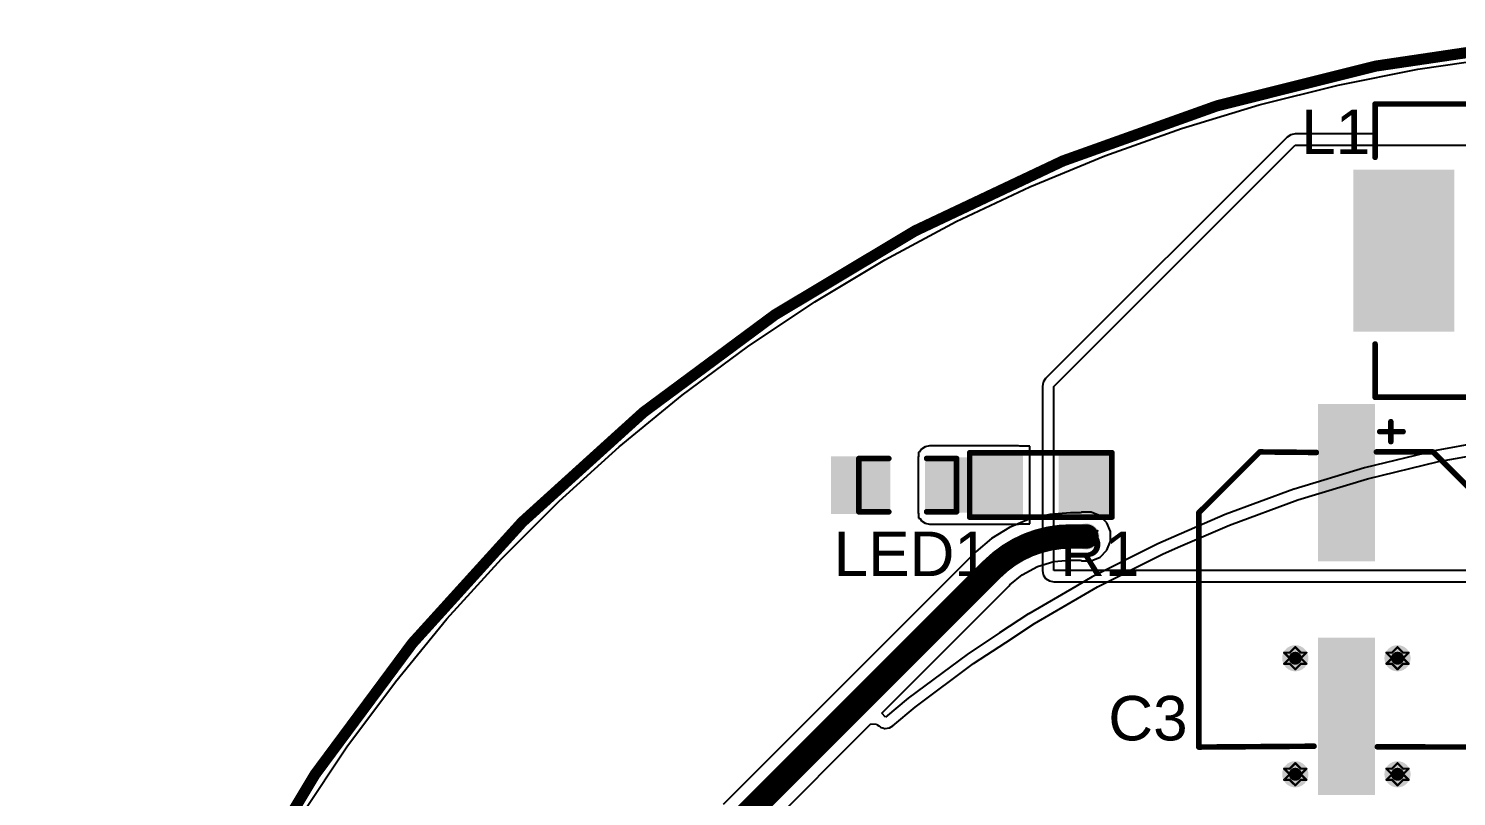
# Model space of a CAD drawing. Header units: inches. Extents: x -38 to 391, y -38 to 85.
# Drawn here: x -38.23 to -5.59, y 20.66 to 38.23 of the extents above; entities that cross this region are included whole.
import ezdxf

# ---------------------------------------------------------------- set-up
doc = ezdxf.new("R2010")
doc.units = ezdxf.units.IN
for name, color, linetype in [('Board Outline', 216, 'Continuous'), ('Bottom Layer', 5, 'Continuous'), ('Drill Drawing', 1, 'Continuous'), ('Top Layer', 1, 'Continuous'), ('Top Overlay', 2, 'Continuous'), ('Top Paste', 8, 'Continuous'), ('Top Solder', 216, 'Continuous'), ('Via Holes', 16, 'Continuous')]:
    doc.layers.add(name, color=color, linetype=linetype)
doc.styles.add('Arial', font='', dxfattribs={"height": 0.2})
doc.styles.get('Arial').set_extended_font_data('Arial')

msp = doc.modelspace()

# ---------------------------------------------------------------- hatches: boundary and pattern name
at = {"layer": 'Bottom Layer'}
h = msp.add_hatch(color=5, dxfattribs=at)
edge = h.paths.add_edge_path()
edge.add_arc((-14.047, 26.61), 0.3, 0, 360)
h = msp.add_hatch(color=5, dxfattribs=at)
edge = h.paths.add_edge_path()
edge.add_arc((-9.271, 23.825), 0.3, 0, 360)
h = msp.add_hatch(color=5, dxfattribs=at)
edge = h.paths.add_edge_path()
edge.add_arc((-6.934, 23.825), 0.3, 0, 360)
h = msp.add_hatch(color=5, dxfattribs=at)
edge = h.paths.add_edge_path()
edge.add_arc((-9.271, 21.171), 0.3, 0, 360)
h = msp.add_hatch(color=5, dxfattribs=at)
edge = h.paths.add_edge_path()
edge.add_arc((-6.934, 21.171), 0.3, 0, 360)
at = {"layer": 'Top Layer'}
for points in [[(-5.741, 34.897), (-5.741, 31.397), (-7.841, 31.397), (-7.841, 34.897)], [(-7.503, 29.588), (-7.503, 26.088), (-8.703, 26.088), (-8.703, 29.588)], [(-17.63, 27.153), (-15.596, 27.153), (-15.596, 28.423), (-17.63, 28.423)], [(-16.612, 28.423), (-15.596, 28.423), (-15.596, 27.153), (-16.612, 27.153)], [(-14.58, 28.423), (-13.564, 28.423), (-13.564, 27.153), (-14.58, 27.153)], [(-18.63, 27.284), (-19.13, 27.284), (-19.13, 28.284), (-18.63, 28.284)], [(-17.13, 27.284), (-17.63, 27.284), (-17.63, 28.284), (-17.13, 28.284)], [(-7.503, 24.248), (-7.503, 20.748), (-8.703, 20.748), (-8.703, 24.248)]]:
    msp.add_hatch(color=1, dxfattribs=at).paths.add_polyline_path(points)
h = msp.add_hatch(color=1, dxfattribs=at)
edge = h.paths.add_edge_path()
edge.add_arc((-14.047, 26.61), 0.3, 0, 360)
h = msp.add_hatch(color=1, dxfattribs=at)
edge = h.paths.add_edge_path()
edge.add_arc((-9.271, 23.825), 0.3, 0, 360)
h = msp.add_hatch(color=1, dxfattribs=at)
edge = h.paths.add_edge_path()
edge.add_arc((-6.934, 23.825), 0.3, 0, 360)
h = msp.add_hatch(color=1, dxfattribs=at)
edge = h.paths.add_edge_path()
edge.add_arc((-9.271, 21.171), 0.3, 0, 360)
h = msp.add_hatch(color=1, dxfattribs=at)
edge = h.paths.add_edge_path()
edge.add_arc((-6.934, 21.171), 0.3, 0, 360)
at = {"layer": 'Top Overlay'}
msp.add_hatch(color=2, dxfattribs=at).paths.add_polyline_path([(-19.248, 28.444), (-19.883, 28.444), (-19.883, 27.124), (-19.248, 27.124)])
at = {"layer": 'Top Paste'}
for points in [[(-5.741, 34.897), (-5.741, 31.397), (-7.841, 31.397), (-7.841, 34.897)], [(-7.503, 29.588), (-7.503, 26.088), (-8.703, 26.088), (-8.703, 29.588)], [(-16.612, 28.423), (-15.596, 28.423), (-15.596, 27.153), (-16.612, 27.153)], [(-14.58, 28.423), (-13.564, 28.423), (-13.564, 27.153), (-14.58, 27.153)], [(-18.63, 27.284), (-19.13, 27.284), (-19.13, 28.284), (-18.63, 28.284)], [(-17.13, 27.284), (-17.63, 27.284), (-17.63, 28.284), (-17.13, 28.284)], [(-7.503, 24.248), (-7.503, 20.748), (-8.703, 20.748), (-8.703, 24.248)]]:
    msp.add_hatch(color=8, dxfattribs=at).paths.add_polyline_path(points)
at = {"layer": 'Top Solder'}
for points in [[(-5.639, 34.999), (-5.639, 31.295), (-7.942, 31.295), (-7.942, 34.999)], [(-7.452, 29.639), (-7.452, 26.038), (-8.753, 26.038), (-8.753, 29.639)], [(-16.713, 28.524), (-15.494, 28.524), (-15.494, 27.051), (-16.713, 27.051)], [(-14.681, 28.524), (-13.462, 28.524), (-13.462, 27.051), (-14.681, 27.051)], [(-18.529, 27.182), (-19.232, 27.182), (-19.232, 28.386), (-18.529, 28.386)], [(-17.029, 27.182), (-17.732, 27.182), (-17.732, 28.386), (-17.029, 28.386)], [(-7.452, 24.299), (-7.452, 20.697), (-8.753, 20.697), (-8.753, 24.299)]]:
    msp.add_hatch(color=216, dxfattribs=at).paths.add_polyline_path(points)
at = {"layer": 'Via Holes'}
h = msp.add_hatch(color=7, dxfattribs=at)
edge = h.paths.add_edge_path()
edge.add_arc((-14.047, 26.61), 0.15, 0, 360)
h = msp.add_hatch(color=7, dxfattribs=at)
edge = h.paths.add_edge_path()
edge.add_arc((-9.271, 23.825), 0.15, 0, 360)
h = msp.add_hatch(color=7, dxfattribs=at)
edge = h.paths.add_edge_path()
edge.add_arc((-6.934, 23.825), 0.15, 0, 360)
h = msp.add_hatch(color=7, dxfattribs=at)
edge = h.paths.add_edge_path()
edge.add_arc((-9.271, 21.171), 0.15, 0, 360)
h = msp.add_hatch(color=7, dxfattribs=at)
edge = h.paths.add_edge_path()
edge.add_arc((-6.934, 21.171), 0.15, 0, 360)

# ---------------------------------------------------------------- linework, layer by layer
at = {"layer": 'Board Outline'}
msp.add_lwpolyline([(38.101, 0, 0.254, 0.254, 1), (-38.099, 0, 0.254, 0.254, 1)], format="xyseb", close=True, dxfattribs=at)
at = {"layer": 'Bottom Layer'}
for p, q in [((-6.471, 37.295), (-4.634, 37.568)), ((-8.294, 36.933), (-6.471, 37.295)), ((-10.096, 36.481), (-8.294, 36.933)), ((-11.874, 35.942), (-10.096, 36.481)), ((-13.623, 35.316), (-11.874, 35.942)), ((-15.339, 34.605), (-13.623, 35.316)), ((-17.019, 33.811), (-15.339, 34.605)), ((-18.657, 32.935), (-17.019, 33.811)), ((-20.251, 31.98), (-18.657, 32.935)), ((-21.796, 30.948), (-20.251, 31.98)), ((-23.288, 29.841), (-21.796, 30.948)), ((-24.724, 28.662), (-23.288, 29.841)), ((-5.054, 28.758), (-6.052, 28.576)), ((-26.101, 27.415), (-24.724, 28.662)), ((-6.052, 28.576), (-7.686, 28.181)), ((-5.998, 28.323), (-5.008, 28.503)), ((-7.686, 28.181), (-9.294, 27.692)), ((-7.617, 27.931), (-5.998, 28.323)), ((-9.212, 27.446), (-7.617, 27.931)), ((-9.301, 27.689), (-10.872, 27.111)), ((-10.776, 26.871), (-9.212, 27.446)), ((-9.294, 27.692), (-9.301, 27.689)), ((-9.301, 27.689), (-9.301, 27.689)), ((-27.415, 26.101), (-26.101, 27.415)), ((-14.883, 27.114), (-15.353, 27.002)), ((-14.409, 27.152), (-14.883, 27.114)), ((-14.401, 27.153), (-14.409, 27.152)), ((-14.182, 27.153), (-14.401, 27.153)), ((-14.157, 27.164), (-14.182, 27.153)), ((-13.937, 27.164), (-14.157, 27.164)), ((-13.733, 27.079), (-13.937, 27.164)), ((-10.872, 27.111), (-12.049, 26.6)), ((-15.8, 26.816), (-16.213, 26.564)), ((-15.353, 27.002), (-15.8, 26.816)), ((-13.577, 26.923), (-13.733, 27.079)), ((-13.493, 26.72), (-13.577, 26.923)), ((-11.946, 26.362), (-10.776, 26.871)), ((-16.213, 26.564), (-16.575, 26.255)), ((-12.414, 26.441), (-13.915, 25.683)), ((-13.577, 26.296), (-13.493, 26.499)), ((-13.493, 26.499), (-13.493, 26.72)), ((-12.049, 26.6), (-12.414, 26.441)), ((-16.581, 26.25), (-22.349, 20.483)), ((-16.575, 26.255), (-16.581, 26.25)), ((-13.937, 26.056), (-13.733, 26.14)), ((-13.791, 25.455), (-12.304, 26.206)), ((-13.733, 26.14), (-13.577, 26.296)), ((-12.304, 26.206), (-11.946, 26.362)), ((-28.662, 24.724), (-27.415, 26.101)), ((-15.514, 25.735), (-15.167, 25.921)), ((-15.167, 25.921), (-14.792, 26.035)), ((-14.792, 26.035), (-14.426, 26.071)), ((-14.426, 26.071), (-14.401, 26.066)), ((-14.401, 26.066), (-14.182, 26.066)), ((-14.182, 26.066), (-14.157, 26.056)), ((-14.157, 26.056), (-13.937, 26.056)), ((-18.722, 22.571), (-15.812, 25.481)), ((-15.812, 25.481), (-15.798, 25.502)), ((-15.798, 25.502), (-15.514, 25.735)), ((-14.285, 25.468), (-15.363, 24.844)), ((-13.915, 25.683), (-14.285, 25.468)), ((-15.233, 24.62), (-14.156, 25.244)), ((-14.156, 25.244), (-13.791, 25.455)), ((-15.369, 24.84), (-16.032, 24.403)), ((-15.363, 24.844), (-15.369, 24.84)), ((-15.363, 24.844), (-15.363, 24.844)), ((-29.841, 23.288), (-28.662, 24.724)), ((-15.89, 24.186), (-15.233, 24.62)), ((-16.032, 24.403), (-16.773, 23.914)), ((-16.624, 23.702), (-15.89, 24.186)), ((-15.89, 24.186), (-15.89, 24.186)), ((-16.773, 23.914), (-18.121, 22.91)), ((-17.96, 22.707), (-16.624, 23.702)), ((-30.948, 21.796), (-29.841, 23.288)), ((-18.121, 22.91), (-18.636, 22.478)), ((-18.636, 22.478), (-18.722, 22.571)), ((-18.47, 22.279), (-17.96, 22.707)), ((-21.644, 19.65), (-18.97, 22.323)), ((-18.97, 22.323), (-18.843, 22.32)), ((-18.843, 22.32), (-18.827, 22.303)), ((-18.827, 22.303), (-18.791, 22.276)), ((-18.791, 22.276), (-18.756, 22.248)), ((-18.756, 22.248), (-18.75, 22.246)), ((-18.75, 22.246), (-18.745, 22.243)), ((-18.745, 22.243), (-18.702, 22.232)), ((-18.702, 22.232), (-18.659, 22.22)), ((-18.659, 22.22), (-18.653, 22.22)), ((-18.653, 22.22), (-18.647, 22.219)), ((-18.647, 22.219), (-18.603, 22.226)), ((-18.603, 22.226), (-18.558, 22.231)), ((-18.558, 22.231), (-18.553, 22.233)), ((-18.553, 22.233), (-18.547, 22.234)), ((-18.547, 22.234), (-18.509, 22.258)), ((-18.509, 22.258), (-18.47, 22.279)), ((-31.98, 20.251), (-30.948, 21.796))]:
    msp.add_line(p, q, dxfattribs=at)
for points in [[(-16.197, 25.866, 0.559, 0.559, -0.198912), (-14.401, 26.61, 0.559, 0.559, 0)], [(-14.401, 26.61, 0.559, 0.559, 0), (-14.047, 26.61, 0.559, 0.559, 0)], [(-22.123, 19.939, 0.559, 0.559, 0), (-16.197, 25.866, 0.559, 0.559, 0)]]:
    msp.add_lwpolyline(points, format="xyseb", dxfattribs=at)
for points in [[(-14.54, 26.61, 0.279, 0.279, 1), (-14.261, 26.61, 0.279, 0.279, 1)], [(-14.54, 26.61, 0.279, 0.279, 1), (-14.261, 26.61, 0.279, 0.279, 1)], [(-14.187, 26.61, 0.279, 0.279, 1), (-13.907, 26.61, 0.279, 0.279, 1)], [(-16.337, 25.866, 0.279, 0.279, 1), (-16.057, 25.866, 0.279, 0.279, 1)], [(-16.337, 25.866, 0.279, 0.279, 1), (-16.057, 25.866, 0.279, 0.279, 1)]]:
    msp.add_lwpolyline(points, format="xyseb", close=True, dxfattribs=at)
at = {"layer": 'Drill Drawing'}
for points in [[(-14.174, 26.737, 0.0508, 0.0508, 0), (-14.047, 26.864, 0.0508, 0.0508, 0)], [(-14.047, 26.864, 0.0508, 0.0508, 0), (-13.92, 26.737, 0.0508, 0.0508, 0)], [(-14.301, 26.737, 0.0508, 0.0508, 0), (-14.174, 26.61, 0.0508, 0.0508, 0)], [(-14.301, 26.737, 0.0508, 0.0508, 0), (-14.174, 26.737, 0.0508, 0.0508, 0)], [(-14.301, 26.483, 0.0508, 0.0508, 0), (-14.174, 26.61, 0.0508, 0.0508, 0)], [(-14.301, 26.483, 0.0508, 0.0508, 0), (-14.174, 26.483, 0.0508, 0.0508, 0)], [(-14.174, 26.483, 0.0508, 0.0508, 0), (-14.047, 26.356, 0.0508, 0.0508, 0)], [(-14.047, 26.356, 0.0508, 0.0508, 0), (-13.92, 26.483, 0.0508, 0.0508, 0)], [(-13.92, 26.737, 0.0508, 0.0508, 0), (-13.793, 26.737, 0.0508, 0.0508, 0)], [(-13.92, 26.61, 0.0508, 0.0508, 0), (-13.793, 26.737, 0.0508, 0.0508, 0)], [(-13.92, 26.61, 0.0508, 0.0508, 0), (-13.793, 26.483, 0.0508, 0.0508, 0)], [(-13.92, 26.483, 0.0508, 0.0508, 0), (-13.793, 26.483, 0.0508, 0.0508, 0)], [(-9.525, 23.952, 0.0508, 0.0508, 0), (-9.398, 23.825, 0.0508, 0.0508, 0)], [(-9.525, 23.952, 0.0508, 0.0508, 0), (-9.398, 23.952, 0.0508, 0.0508, 0)], [(-9.525, 23.698, 0.0508, 0.0508, 0), (-9.398, 23.825, 0.0508, 0.0508, 0)], [(-9.398, 23.952, 0.0508, 0.0508, 0), (-9.271, 24.079, 0.0508, 0.0508, 0)], [(-9.271, 24.079, 0.0508, 0.0508, 0), (-9.144, 23.952, 0.0508, 0.0508, 0)], [(-9.144, 23.952, 0.0508, 0.0508, 0), (-9.017, 23.952, 0.0508, 0.0508, 0)], [(-9.144, 23.825, 0.0508, 0.0508, 0), (-9.017, 23.952, 0.0508, 0.0508, 0)], [(-9.144, 23.825, 0.0508, 0.0508, 0), (-9.017, 23.698, 0.0508, 0.0508, 0)], [(-7.188, 23.952, 0.0508, 0.0508, 0), (-7.061, 23.825, 0.0508, 0.0508, 0)], [(-7.188, 23.952, 0.0508, 0.0508, 0), (-7.061, 23.952, 0.0508, 0.0508, 0)], [(-7.188, 23.698, 0.0508, 0.0508, 0), (-7.061, 23.825, 0.0508, 0.0508, 0)], [(-7.061, 23.952, 0.0508, 0.0508, 0), (-6.934, 24.079, 0.0508, 0.0508, 0)], [(-6.934, 24.079, 0.0508, 0.0508, 0), (-6.807, 23.952, 0.0508, 0.0508, 0)], [(-6.807, 23.952, 0.0508, 0.0508, 0), (-6.68, 23.952, 0.0508, 0.0508, 0)], [(-6.807, 23.825, 0.0508, 0.0508, 0), (-6.68, 23.952, 0.0508, 0.0508, 0)], [(-6.807, 23.825, 0.0508, 0.0508, 0), (-6.68, 23.698, 0.0508, 0.0508, 0)], [(-9.525, 23.698, 0.0508, 0.0508, 0), (-9.398, 23.698, 0.0508, 0.0508, 0)], [(-9.398, 23.698, 0.0508, 0.0508, 0), (-9.271, 23.571, 0.0508, 0.0508, 0)], [(-9.271, 23.571, 0.0508, 0.0508, 0), (-9.144, 23.698, 0.0508, 0.0508, 0)], [(-9.144, 23.698, 0.0508, 0.0508, 0), (-9.017, 23.698, 0.0508, 0.0508, 0)], [(-7.188, 23.698, 0.0508, 0.0508, 0), (-7.061, 23.698, 0.0508, 0.0508, 0)], [(-7.061, 23.698, 0.0508, 0.0508, 0), (-6.934, 23.571, 0.0508, 0.0508, 0)], [(-6.934, 23.571, 0.0508, 0.0508, 0), (-6.807, 23.698, 0.0508, 0.0508, 0)], [(-6.807, 23.698, 0.0508, 0.0508, 0), (-6.68, 23.698, 0.0508, 0.0508, 0)], [(-9.525, 21.298, 0.0508, 0.0508, 0), (-9.398, 21.171, 0.0508, 0.0508, 0)], [(-9.525, 21.298, 0.0508, 0.0508, 0), (-9.398, 21.298, 0.0508, 0.0508, 0)], [(-9.398, 21.298, 0.0508, 0.0508, 0), (-9.271, 21.425, 0.0508, 0.0508, 0)], [(-9.271, 21.425, 0.0508, 0.0508, 0), (-9.144, 21.298, 0.0508, 0.0508, 0)], [(-9.144, 21.298, 0.0508, 0.0508, 0), (-9.017, 21.298, 0.0508, 0.0508, 0)], [(-9.144, 21.171, 0.0508, 0.0508, 0), (-9.017, 21.298, 0.0508, 0.0508, 0)], [(-7.188, 21.298, 0.0508, 0.0508, 0), (-7.061, 21.171, 0.0508, 0.0508, 0)], [(-7.188, 21.298, 0.0508, 0.0508, 0), (-7.061, 21.298, 0.0508, 0.0508, 0)], [(-7.061, 21.298, 0.0508, 0.0508, 0), (-6.934, 21.425, 0.0508, 0.0508, 0)], [(-6.934, 21.425, 0.0508, 0.0508, 0), (-6.807, 21.298, 0.0508, 0.0508, 0)], [(-6.807, 21.298, 0.0508, 0.0508, 0), (-6.68, 21.298, 0.0508, 0.0508, 0)], [(-6.807, 21.171, 0.0508, 0.0508, 0), (-6.68, 21.298, 0.0508, 0.0508, 0)], [(-9.525, 21.044, 0.0508, 0.0508, 0), (-9.398, 21.171, 0.0508, 0.0508, 0)], [(-9.525, 21.044, 0.0508, 0.0508, 0), (-9.398, 21.044, 0.0508, 0.0508, 0)], [(-9.398, 21.044, 0.0508, 0.0508, 0), (-9.271, 20.917, 0.0508, 0.0508, 0)], [(-9.271, 20.917, 0.0508, 0.0508, 0), (-9.144, 21.044, 0.0508, 0.0508, 0)], [(-9.144, 21.171, 0.0508, 0.0508, 0), (-9.017, 21.044, 0.0508, 0.0508, 0)], [(-9.144, 21.044, 0.0508, 0.0508, 0), (-9.017, 21.044, 0.0508, 0.0508, 0)], [(-7.188, 21.044, 0.0508, 0.0508, 0), (-7.061, 21.171, 0.0508, 0.0508, 0)], [(-7.188, 21.044, 0.0508, 0.0508, 0), (-7.061, 21.044, 0.0508, 0.0508, 0)], [(-7.061, 21.044, 0.0508, 0.0508, 0), (-6.934, 20.917, 0.0508, 0.0508, 0)], [(-6.934, 20.917, 0.0508, 0.0508, 0), (-6.807, 21.044, 0.0508, 0.0508, 0)], [(-6.807, 21.171, 0.0508, 0.0508, 0), (-6.68, 21.044, 0.0508, 0.0508, 0)], [(-6.807, 21.044, 0.0508, 0.0508, 0), (-6.68, 21.044, 0.0508, 0.0508, 0)]]:
    msp.add_lwpolyline(points, format="xyseb", dxfattribs=at)
for points in [[(-14.06, 26.864, 0.0254, 0.0254, 1), (-14.034, 26.864, 0.0254, 0.0254, 1)], [(-14.06, 26.864, 0.0254, 0.0254, 1), (-14.034, 26.864, 0.0254, 0.0254, 1)], [(-14.314, 26.737, 0.0254, 0.0254, 1), (-14.288, 26.737, 0.0254, 0.0254, 1)], [(-14.314, 26.737, 0.0254, 0.0254, 1), (-14.288, 26.737, 0.0254, 0.0254, 1)], [(-14.314, 26.483, 0.0254, 0.0254, 1), (-14.288, 26.483, 0.0254, 0.0254, 1)], [(-14.314, 26.483, 0.0254, 0.0254, 1), (-14.288, 26.483, 0.0254, 0.0254, 1)], [(-14.187, 26.737, 0.0254, 0.0254, 1), (-14.161, 26.737, 0.0254, 0.0254, 1)], [(-14.187, 26.737, 0.0254, 0.0254, 1), (-14.161, 26.737, 0.0254, 0.0254, 1)], [(-14.187, 26.61, 0.0254, 0.0254, 1), (-14.161, 26.61, 0.0254, 0.0254, 1)], [(-14.187, 26.61, 0.0254, 0.0254, 1), (-14.161, 26.61, 0.0254, 0.0254, 1)], [(-14.187, 26.483, 0.0254, 0.0254, 1), (-14.161, 26.483, 0.0254, 0.0254, 1)], [(-14.187, 26.483, 0.0254, 0.0254, 1), (-14.161, 26.483, 0.0254, 0.0254, 1)], [(-13.933, 26.737, 0.0254, 0.0254, 1), (-13.907, 26.737, 0.0254, 0.0254, 1)], [(-13.933, 26.737, 0.0254, 0.0254, 1), (-13.907, 26.737, 0.0254, 0.0254, 1)], [(-13.933, 26.61, 0.0254, 0.0254, 1), (-13.907, 26.61, 0.0254, 0.0254, 1)], [(-13.933, 26.61, 0.0254, 0.0254, 1), (-13.907, 26.61, 0.0254, 0.0254, 1)], [(-13.933, 26.483, 0.0254, 0.0254, 1), (-13.907, 26.483, 0.0254, 0.0254, 1)], [(-13.933, 26.483, 0.0254, 0.0254, 1), (-13.907, 26.483, 0.0254, 0.0254, 1)], [(-13.806, 26.737, 0.0254, 0.0254, 1), (-13.78, 26.737, 0.0254, 0.0254, 1)], [(-13.806, 26.737, 0.0254, 0.0254, 1), (-13.78, 26.737, 0.0254, 0.0254, 1)], [(-13.806, 26.483, 0.0254, 0.0254, 1), (-13.78, 26.483, 0.0254, 0.0254, 1)], [(-13.806, 26.483, 0.0254, 0.0254, 1), (-13.78, 26.483, 0.0254, 0.0254, 1)], [(-14.06, 26.356, 0.0254, 0.0254, 1), (-14.034, 26.356, 0.0254, 0.0254, 1)], [(-14.06, 26.356, 0.0254, 0.0254, 1), (-14.034, 26.356, 0.0254, 0.0254, 1)], [(-9.538, 23.952, 0.0254, 0.0254, 1), (-9.512, 23.952, 0.0254, 0.0254, 1)], [(-9.538, 23.952, 0.0254, 0.0254, 1), (-9.512, 23.952, 0.0254, 0.0254, 1)], [(-9.411, 23.952, 0.0254, 0.0254, 1), (-9.385, 23.952, 0.0254, 0.0254, 1)], [(-9.411, 23.952, 0.0254, 0.0254, 1), (-9.385, 23.952, 0.0254, 0.0254, 1)], [(-9.411, 23.825, 0.0254, 0.0254, 1), (-9.385, 23.825, 0.0254, 0.0254, 1)], [(-9.411, 23.825, 0.0254, 0.0254, 1), (-9.385, 23.825, 0.0254, 0.0254, 1)], [(-9.284, 24.079, 0.0254, 0.0254, 1), (-9.258, 24.079, 0.0254, 0.0254, 1)], [(-9.284, 24.079, 0.0254, 0.0254, 1), (-9.258, 24.079, 0.0254, 0.0254, 1)], [(-9.157, 23.952, 0.0254, 0.0254, 1), (-9.131, 23.952, 0.0254, 0.0254, 1)], [(-9.157, 23.952, 0.0254, 0.0254, 1), (-9.131, 23.952, 0.0254, 0.0254, 1)], [(-9.157, 23.825, 0.0254, 0.0254, 1), (-9.131, 23.825, 0.0254, 0.0254, 1)], [(-9.157, 23.825, 0.0254, 0.0254, 1), (-9.131, 23.825, 0.0254, 0.0254, 1)], [(-9.03, 23.952, 0.0254, 0.0254, 1), (-9.004, 23.952, 0.0254, 0.0254, 1)], [(-9.03, 23.952, 0.0254, 0.0254, 1), (-9.004, 23.952, 0.0254, 0.0254, 1)], [(-7.201, 23.952, 0.0254, 0.0254, 1), (-7.175, 23.952, 0.0254, 0.0254, 1)], [(-7.201, 23.952, 0.0254, 0.0254, 1), (-7.175, 23.952, 0.0254, 0.0254, 1)], [(-7.074, 23.952, 0.0254, 0.0254, 1), (-7.048, 23.952, 0.0254, 0.0254, 1)], [(-7.074, 23.952, 0.0254, 0.0254, 1), (-7.048, 23.952, 0.0254, 0.0254, 1)], [(-7.074, 23.825, 0.0254, 0.0254, 1), (-7.048, 23.825, 0.0254, 0.0254, 1)], [(-7.074, 23.825, 0.0254, 0.0254, 1), (-7.048, 23.825, 0.0254, 0.0254, 1)], [(-6.947, 24.079, 0.0254, 0.0254, 1), (-6.921, 24.079, 0.0254, 0.0254, 1)], [(-6.947, 24.079, 0.0254, 0.0254, 1), (-6.921, 24.079, 0.0254, 0.0254, 1)], [(-6.82, 23.952, 0.0254, 0.0254, 1), (-6.794, 23.952, 0.0254, 0.0254, 1)], [(-6.82, 23.952, 0.0254, 0.0254, 1), (-6.794, 23.952, 0.0254, 0.0254, 1)], [(-6.82, 23.825, 0.0254, 0.0254, 1), (-6.794, 23.825, 0.0254, 0.0254, 1)], [(-6.82, 23.825, 0.0254, 0.0254, 1), (-6.794, 23.825, 0.0254, 0.0254, 1)], [(-6.693, 23.952, 0.0254, 0.0254, 1), (-6.667, 23.952, 0.0254, 0.0254, 1)], [(-6.693, 23.952, 0.0254, 0.0254, 1), (-6.667, 23.952, 0.0254, 0.0254, 1)], [(-9.538, 23.698, 0.0254, 0.0254, 1), (-9.512, 23.698, 0.0254, 0.0254, 1)], [(-9.538, 23.698, 0.0254, 0.0254, 1), (-9.512, 23.698, 0.0254, 0.0254, 1)], [(-9.411, 23.698, 0.0254, 0.0254, 1), (-9.385, 23.698, 0.0254, 0.0254, 1)], [(-9.411, 23.698, 0.0254, 0.0254, 1), (-9.385, 23.698, 0.0254, 0.0254, 1)], [(-9.284, 23.571, 0.0254, 0.0254, 1), (-9.258, 23.571, 0.0254, 0.0254, 1)], [(-9.284, 23.571, 0.0254, 0.0254, 1), (-9.258, 23.571, 0.0254, 0.0254, 1)], [(-9.157, 23.698, 0.0254, 0.0254, 1), (-9.131, 23.698, 0.0254, 0.0254, 1)], [(-9.157, 23.698, 0.0254, 0.0254, 1), (-9.131, 23.698, 0.0254, 0.0254, 1)], [(-9.03, 23.698, 0.0254, 0.0254, 1), (-9.004, 23.698, 0.0254, 0.0254, 1)], [(-9.03, 23.698, 0.0254, 0.0254, 1), (-9.004, 23.698, 0.0254, 0.0254, 1)], [(-7.201, 23.698, 0.0254, 0.0254, 1), (-7.175, 23.698, 0.0254, 0.0254, 1)], [(-7.201, 23.698, 0.0254, 0.0254, 1), (-7.175, 23.698, 0.0254, 0.0254, 1)], [(-7.074, 23.698, 0.0254, 0.0254, 1), (-7.048, 23.698, 0.0254, 0.0254, 1)], [(-7.074, 23.698, 0.0254, 0.0254, 1), (-7.048, 23.698, 0.0254, 0.0254, 1)], [(-6.947, 23.571, 0.0254, 0.0254, 1), (-6.921, 23.571, 0.0254, 0.0254, 1)], [(-6.947, 23.571, 0.0254, 0.0254, 1), (-6.921, 23.571, 0.0254, 0.0254, 1)], [(-6.82, 23.698, 0.0254, 0.0254, 1), (-6.794, 23.698, 0.0254, 0.0254, 1)], [(-6.82, 23.698, 0.0254, 0.0254, 1), (-6.794, 23.698, 0.0254, 0.0254, 1)], [(-6.693, 23.698, 0.0254, 0.0254, 1), (-6.667, 23.698, 0.0254, 0.0254, 1)], [(-6.693, 23.698, 0.0254, 0.0254, 1), (-6.667, 23.698, 0.0254, 0.0254, 1)], [(-9.538, 21.298, 0.0254, 0.0254, 1), (-9.512, 21.298, 0.0254, 0.0254, 1)], [(-9.538, 21.298, 0.0254, 0.0254, 1), (-9.512, 21.298, 0.0254, 0.0254, 1)], [(-9.411, 21.298, 0.0254, 0.0254, 1), (-9.385, 21.298, 0.0254, 0.0254, 1)], [(-9.411, 21.298, 0.0254, 0.0254, 1), (-9.385, 21.298, 0.0254, 0.0254, 1)], [(-9.284, 21.425, 0.0254, 0.0254, 1), (-9.258, 21.425, 0.0254, 0.0254, 1)], [(-9.284, 21.425, 0.0254, 0.0254, 1), (-9.258, 21.425, 0.0254, 0.0254, 1)], [(-9.157, 21.298, 0.0254, 0.0254, 1), (-9.131, 21.298, 0.0254, 0.0254, 1)], [(-9.157, 21.298, 0.0254, 0.0254, 1), (-9.131, 21.298, 0.0254, 0.0254, 1)], [(-9.03, 21.298, 0.0254, 0.0254, 1), (-9.004, 21.298, 0.0254, 0.0254, 1)], [(-9.03, 21.298, 0.0254, 0.0254, 1), (-9.004, 21.298, 0.0254, 0.0254, 1)], [(-7.201, 21.298, 0.0254, 0.0254, 1), (-7.175, 21.298, 0.0254, 0.0254, 1)], [(-7.201, 21.298, 0.0254, 0.0254, 1), (-7.175, 21.298, 0.0254, 0.0254, 1)], [(-7.074, 21.298, 0.0254, 0.0254, 1), (-7.048, 21.298, 0.0254, 0.0254, 1)], [(-7.074, 21.298, 0.0254, 0.0254, 1), (-7.048, 21.298, 0.0254, 0.0254, 1)], [(-6.947, 21.425, 0.0254, 0.0254, 1), (-6.921, 21.425, 0.0254, 0.0254, 1)], [(-6.947, 21.425, 0.0254, 0.0254, 1), (-6.921, 21.425, 0.0254, 0.0254, 1)], [(-6.82, 21.298, 0.0254, 0.0254, 1), (-6.794, 21.298, 0.0254, 0.0254, 1)], [(-6.82, 21.298, 0.0254, 0.0254, 1), (-6.794, 21.298, 0.0254, 0.0254, 1)], [(-6.693, 21.298, 0.0254, 0.0254, 1), (-6.667, 21.298, 0.0254, 0.0254, 1)], [(-6.693, 21.298, 0.0254, 0.0254, 1), (-6.667, 21.298, 0.0254, 0.0254, 1)], [(-9.538, 21.044, 0.0254, 0.0254, 1), (-9.512, 21.044, 0.0254, 0.0254, 1)], [(-9.538, 21.044, 0.0254, 0.0254, 1), (-9.512, 21.044, 0.0254, 0.0254, 1)], [(-9.411, 21.171, 0.0254, 0.0254, 1), (-9.385, 21.171, 0.0254, 0.0254, 1)], [(-9.411, 21.171, 0.0254, 0.0254, 1), (-9.385, 21.171, 0.0254, 0.0254, 1)], [(-9.411, 21.044, 0.0254, 0.0254, 1), (-9.385, 21.044, 0.0254, 0.0254, 1)], [(-9.411, 21.044, 0.0254, 0.0254, 1), (-9.385, 21.044, 0.0254, 0.0254, 1)], [(-9.284, 20.917, 0.0254, 0.0254, 1), (-9.258, 20.917, 0.0254, 0.0254, 1)], [(-9.284, 20.917, 0.0254, 0.0254, 1), (-9.258, 20.917, 0.0254, 0.0254, 1)], [(-9.157, 21.171, 0.0254, 0.0254, 1), (-9.131, 21.171, 0.0254, 0.0254, 1)], [(-9.157, 21.171, 0.0254, 0.0254, 1), (-9.131, 21.171, 0.0254, 0.0254, 1)], [(-9.157, 21.044, 0.0254, 0.0254, 1), (-9.131, 21.044, 0.0254, 0.0254, 1)], [(-9.157, 21.044, 0.0254, 0.0254, 1), (-9.131, 21.044, 0.0254, 0.0254, 1)], [(-9.03, 21.044, 0.0254, 0.0254, 1), (-9.004, 21.044, 0.0254, 0.0254, 1)], [(-9.03, 21.044, 0.0254, 0.0254, 1), (-9.004, 21.044, 0.0254, 0.0254, 1)], [(-7.201, 21.044, 0.0254, 0.0254, 1), (-7.175, 21.044, 0.0254, 0.0254, 1)], [(-7.201, 21.044, 0.0254, 0.0254, 1), (-7.175, 21.044, 0.0254, 0.0254, 1)], [(-7.074, 21.171, 0.0254, 0.0254, 1), (-7.048, 21.171, 0.0254, 0.0254, 1)], [(-7.074, 21.171, 0.0254, 0.0254, 1), (-7.048, 21.171, 0.0254, 0.0254, 1)], [(-7.074, 21.044, 0.0254, 0.0254, 1), (-7.048, 21.044, 0.0254, 0.0254, 1)], [(-7.074, 21.044, 0.0254, 0.0254, 1), (-7.048, 21.044, 0.0254, 0.0254, 1)], [(-6.947, 20.917, 0.0254, 0.0254, 1), (-6.921, 20.917, 0.0254, 0.0254, 1)], [(-6.947, 20.917, 0.0254, 0.0254, 1), (-6.921, 20.917, 0.0254, 0.0254, 1)], [(-6.82, 21.171, 0.0254, 0.0254, 1), (-6.794, 21.171, 0.0254, 0.0254, 1)], [(-6.82, 21.171, 0.0254, 0.0254, 1), (-6.794, 21.171, 0.0254, 0.0254, 1)], [(-6.82, 21.044, 0.0254, 0.0254, 1), (-6.794, 21.044, 0.0254, 0.0254, 1)], [(-6.82, 21.044, 0.0254, 0.0254, 1), (-6.794, 21.044, 0.0254, 0.0254, 1)], [(-6.693, 21.044, 0.0254, 0.0254, 1), (-6.667, 21.044, 0.0254, 0.0254, 1)], [(-6.693, 21.044, 0.0254, 0.0254, 1), (-6.667, 21.044, 0.0254, 0.0254, 1)]]:
    msp.add_lwpolyline(points, format="xyseb", close=True, dxfattribs=at)
at = {"layer": 'Top Layer'}
for p, q in [((-6.471, 37.295), (-4.634, 37.568)), ((-8.294, 36.933), (-6.471, 37.295)), ((-10.096, 36.481), (-8.294, 36.933)), ((-11.874, 35.942), (-10.096, 36.481)), ((-0.284, 36.5), (-7.421, 36.5)), ((-7.421, 36.5), (-7.421, 35.56)), ((-0.284, 36.5), (-7.421, 36.5)), ((-7.421, 36.5), (-7.421, 35.819)), ((-13.623, 35.316), (-11.874, 35.942)), ((-9.454, 35.743), (-14.977, 30.22)), ((-9.37, 35.799), (-9.454, 35.743)), ((-9.271, 35.819), (-9.37, 35.799)), ((-7.421, 35.819), (-9.271, 35.819)), ((-15.339, 34.605), (-13.623, 35.316)), ((-14.794, 30.037), (-9.271, 35.56)), ((-9.271, 35.56), (-3.891, 35.56)), ((-7.421, 35.56), (-0.284, 35.56)), ((-17.019, 33.811), (-15.339, 34.605)), ((-18.657, 32.935), (-17.019, 33.811)), ((-20.251, 31.98), (-18.657, 32.935)), ((-21.796, 30.948), (-20.251, 31.98)), ((-23.288, 29.841), (-21.796, 30.948)), ((-15.033, 30.136), (-15.053, 30.037)), ((-15.053, 30.037), (-15.053, 25.832)), ((-14.977, 30.22), (-15.033, 30.136)), ((-14.794, 25.832), (-14.794, 30.037)), ((-24.724, 28.662), (-23.288, 29.841)), ((-26.101, 27.415), (-24.724, 28.662)), ((-17.884, 28.448), (-17.889, 28.423)), ((-17.889, 28.423), (-17.889, 27.153)), ((-17.859, 28.538), (-17.884, 28.538)), ((-17.884, 28.538), (-17.884, 28.448)), ((-17.813, 28.606), (-17.859, 28.538)), ((-17.729, 28.662), (-17.813, 28.606)), ((-17.63, 28.682), (-17.729, 28.662)), ((-15.596, 28.682), (-17.63, 28.682)), ((-15.571, 28.677), (-15.596, 28.682)), ((-15.342, 28.677), (-15.571, 28.677)), ((-15.342, 28.448), (-15.342, 28.677)), ((-15.337, 28.423), (-15.342, 28.448)), ((-15.337, 27.153), (-15.337, 28.423)), ((-27.415, 26.101), (-26.101, 27.415)), ((-17.889, 27.153), (-17.884, 27.128)), ((-17.884, 27.128), (-17.884, 27.03)), ((-15.342, 27.128), (-15.337, 27.153)), ((-15.342, 26.899), (-15.342, 27.128)), ((-17.884, 27.03), (-17.854, 27.03)), ((-17.854, 27.03), (-17.813, 26.97)), ((-17.813, 26.97), (-17.729, 26.913)), ((-17.729, 26.913), (-17.63, 26.894)), ((-17.63, 26.894), (-15.596, 26.894)), ((-15.596, 26.894), (-15.571, 26.899)), ((-15.571, 26.899), (-15.342, 26.899)), ((-28.662, 24.724), (-27.415, 26.101)), ((-15.053, 25.832), (-15.033, 25.733)), ((-5.105, 25.832), (-14.794, 25.832)), ((-15.033, 25.733), (-14.977, 25.649)), ((-14.977, 25.649), (-14.893, 25.593)), ((-14.893, 25.593), (-14.794, 25.573)), ((-14.794, 25.573), (-5.105, 25.573)), ((-29.841, 23.288), (-28.662, 24.724)), ((-30.948, 21.796), (-29.841, 23.288)), ((-31.98, 20.251), (-30.948, 21.796))]:
    msp.add_line(p, q, dxfattribs=at)
at = {"layer": 'Top Overlay'}
for points in [[(-7.447, 36.5, 0.127, 0.127, 0), (-7.447, 35.281, 0.127, 0.127, 0)], [(-7.447, 36.5, 0.127, 0.127, 0), (-0.284, 36.5, 0.127, 0.127, 0)], [(-7.447, 29.794, 0.127, 0.127, 0), (-7.447, 31.013, 0.127, 0.127, 0)], [(-7.447, 29.794, 0.127, 0.127, 0), (-0.284, 29.794, 0.127, 0.127, 0)], [(-7.341, 29.007, 0.127, 0.127, 0), (-6.807, 29.007, 0.127, 0.127, 0)], [(-7.087, 29.235, 0.127, 0.127, 0), (-7.087, 28.778, 0.127, 0.127, 0)], [(-19.248, 28.394, 0.127, 0.127, 0), (-18.562, 28.394, 0.127, 0.127, 0)], [(-19.248, 27.174, 0.127, 0.127, 0), (-19.248, 28.394, 0.127, 0.127, 0)], [(-17.698, 28.394, 0.127, 0.127, 0), (-17.013, 28.394, 0.127, 0.127, 0)], [(-17.013, 28.394, 0.127, 0.127, 0), (-17.013, 27.174, 0.127, 0.127, 0)], [(-16.713, 28.524, 0.127, 0.127, 0), (-16.713, 27.051, 0.127, 0.127, 0)], [(-16.713, 28.524, 0.127, 0.127, 0), (-13.462, 28.524, 0.127, 0.127, 0)], [(-13.462, 28.524, 0.127, 0.127, 0), (-13.462, 27.051, 0.127, 0.127, 0)], [(-11.478, 27.15, 0.127, 0.127, 0), (-10.084, 28.544, 0.127, 0.127, 0)], [(-10.084, 28.544, 0.127, 0.127, 0), (-8.788, 28.531, 0.127, 0.127, 0)], [(-7.417, 28.544, 0.127, 0.127, 0), (-6.123, 28.544, 0.127, 0.127, 0)], [(-6.123, 28.544, 0.127, 0.127, 0), (-4.726, 27.148, 0.127, 0.127, 0)], [(-19.248, 27.174, 0.127, 0.127, 0), (-18.562, 27.174, 0.127, 0.127, 0)], [(-17.699, 27.174, 0.127, 0.127, 0), (-17.013, 27.174, 0.127, 0.127, 0)], [(-16.713, 27.051, 0.127, 0.127, 0), (-13.462, 27.051, 0.127, 0.127, 0)], [(-11.478, 27.15, 0.127, 0.127, 0), (-11.478, 21.793, 0.127, 0.127, 0)], [(-11.478, 21.793, 0.127, 0.127, 0), (-8.842, 21.813, 0.127, 0.127, 0)], [(-7.395, 21.799, 0.127, 0.127, 0), (-4.726, 21.792, 0.127, 0.127, 0)]]:
    msp.add_lwpolyline(points, format="xyseb", dxfattribs=at)
for points in [[(-7.478, 36.5, 0.0635, 0.0635, 1), (-7.415, 36.5, 0.0635, 0.0635, 1)], [(-7.478, 36.5, 0.0635, 0.0635, 1), (-7.415, 36.5, 0.0635, 0.0635, 1)], [(-7.478, 35.281, 0.0635, 0.0635, 1), (-7.415, 35.281, 0.0635, 0.0635, 1)], [(-7.478, 31.013, 0.0635, 0.0635, 1), (-7.415, 31.013, 0.0635, 0.0635, 1)], [(-7.478, 29.794, 0.0635, 0.0635, 1), (-7.415, 29.794, 0.0635, 0.0635, 1)], [(-7.478, 29.794, 0.0635, 0.0635, 1), (-7.415, 29.794, 0.0635, 0.0635, 1)], [(-7.372, 29.007, 0.0635, 0.0635, 1), (-7.309, 29.007, 0.0635, 0.0635, 1)], [(-7.118, 29.235, 0.0635, 0.0635, 1), (-7.055, 29.235, 0.0635, 0.0635, 1)], [(-6.839, 29.007, 0.0635, 0.0635, 1), (-6.775, 29.007, 0.0635, 0.0635, 1)], [(-7.118, 28.778, 0.0635, 0.0635, 1), (-7.055, 28.778, 0.0635, 0.0635, 1)], [(-19.28, 28.394, 0.0635, 0.0635, 1), (-19.216, 28.394, 0.0635, 0.0635, 1)], [(-19.28, 28.394, 0.0635, 0.0635, 1), (-19.216, 28.394, 0.0635, 0.0635, 1)], [(-18.594, 28.394, 0.0635, 0.0635, 1), (-18.53, 28.394, 0.0635, 0.0635, 1)], [(-17.73, 28.394, 0.0635, 0.0635, 1), (-17.667, 28.394, 0.0635, 0.0635, 1)], [(-17.044, 28.394, 0.0635, 0.0635, 1), (-16.981, 28.394, 0.0635, 0.0635, 1)], [(-17.044, 28.394, 0.0635, 0.0635, 1), (-16.981, 28.394, 0.0635, 0.0635, 1)], [(-16.745, 28.524, 0.0635, 0.0635, 1), (-16.681, 28.524, 0.0635, 0.0635, 1)], [(-16.745, 28.524, 0.0635, 0.0635, 1), (-16.681, 28.524, 0.0635, 0.0635, 1)], [(-13.494, 28.524, 0.0635, 0.0635, 1), (-13.43, 28.524, 0.0635, 0.0635, 1)], [(-13.494, 28.524, 0.0635, 0.0635, 1), (-13.43, 28.524, 0.0635, 0.0635, 1)], [(-10.116, 28.544, 0.0635, 0.0635, 1), (-10.052, 28.544, 0.0635, 0.0635, 1)], [(-10.116, 28.544, 0.0635, 0.0635, 1), (-10.052, 28.544, 0.0635, 0.0635, 1)], [(-8.82, 28.531, 0.0635, 0.0635, 1), (-8.757, 28.531, 0.0635, 0.0635, 1)], [(-7.449, 28.544, 0.0635, 0.0635, 1), (-7.385, 28.544, 0.0635, 0.0635, 1)], [(-6.154, 28.544, 0.0635, 0.0635, 1), (-6.091, 28.544, 0.0635, 0.0635, 1)], [(-6.154, 28.544, 0.0635, 0.0635, 1), (-6.091, 28.544, 0.0635, 0.0635, 1)], [(-19.28, 27.174, 0.0635, 0.0635, 1), (-19.216, 27.174, 0.0635, 0.0635, 1)], [(-19.28, 27.174, 0.0635, 0.0635, 1), (-19.216, 27.174, 0.0635, 0.0635, 1)], [(-18.594, 27.174, 0.0635, 0.0635, 1), (-18.53, 27.174, 0.0635, 0.0635, 1)], [(-17.73, 27.174, 0.0635, 0.0635, 1), (-17.667, 27.174, 0.0635, 0.0635, 1)], [(-17.044, 27.174, 0.0635, 0.0635, 1), (-16.981, 27.174, 0.0635, 0.0635, 1)], [(-17.044, 27.174, 0.0635, 0.0635, 1), (-16.981, 27.174, 0.0635, 0.0635, 1)], [(-16.745, 27.051, 0.0635, 0.0635, 1), (-16.681, 27.051, 0.0635, 0.0635, 1)], [(-16.745, 27.051, 0.0635, 0.0635, 1), (-16.681, 27.051, 0.0635, 0.0635, 1)], [(-13.494, 27.051, 0.0635, 0.0635, 1), (-13.43, 27.051, 0.0635, 0.0635, 1)], [(-13.494, 27.051, 0.0635, 0.0635, 1), (-13.43, 27.051, 0.0635, 0.0635, 1)], [(-11.51, 27.15, 0.0635, 0.0635, 1), (-11.446, 27.15, 0.0635, 0.0635, 1)], [(-11.51, 27.15, 0.0635, 0.0635, 1), (-11.446, 27.15, 0.0635, 0.0635, 1)], [(-8.874, 21.813, 0.0635, 0.0635, 1), (-8.81, 21.813, 0.0635, 0.0635, 1)], [(-11.51, 21.793, 0.0635, 0.0635, 1), (-11.446, 21.793, 0.0635, 0.0635, 1)], [(-11.51, 21.793, 0.0635, 0.0635, 1), (-11.446, 21.793, 0.0635, 0.0635, 1)], [(-7.427, 21.799, 0.0635, 0.0635, 1), (-7.363, 21.799, 0.0635, 0.0635, 1)]]:
    msp.add_lwpolyline(points, format="xyseb", close=True, dxfattribs=at)

# ---------------------------------------------------------------- texts
at = {"layer": 'Top Overlay', "style": 'Arial'}
for s, p in [('L1', (-9.135, 35.357)), ('LED1', (-19.823, 25.705)), ('R1', (-14.647, 25.705)), ('C3', (-13.546, 21.946))]:
    msp.add_text(s, height=1.016, dxfattribs=at).set_placement(p)

doc.saveas('drawing.dxf')
